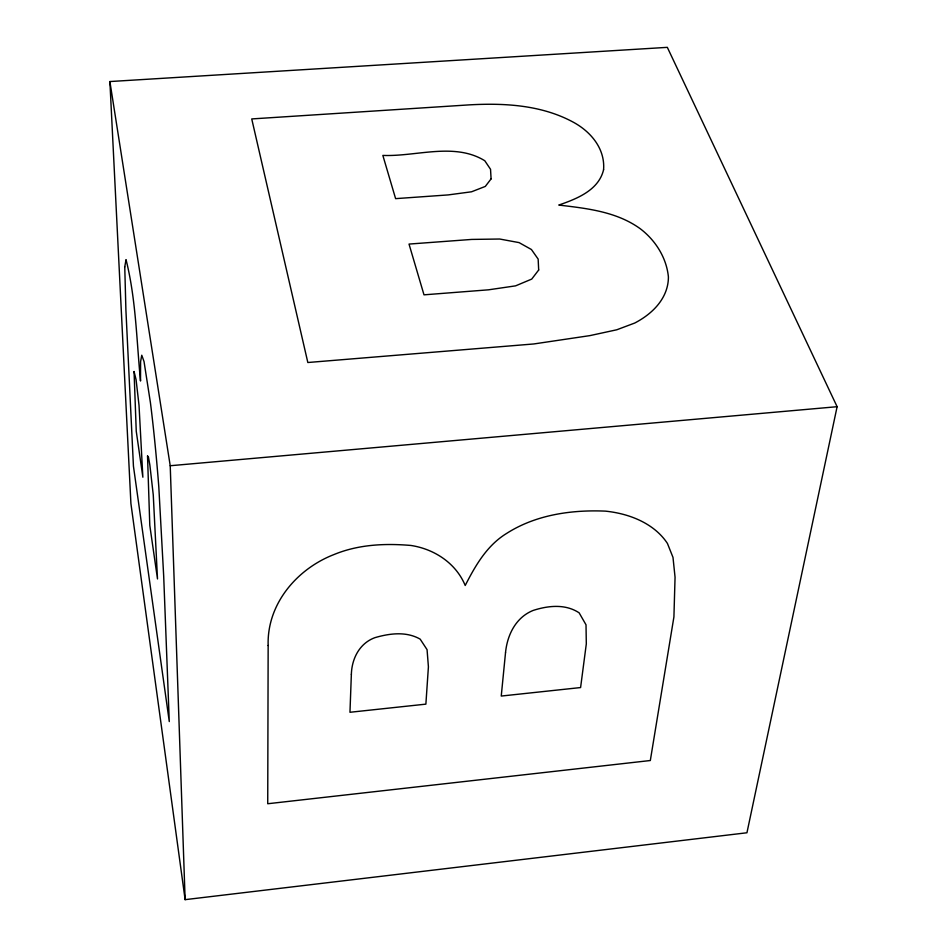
<?xml version="1.0" encoding="UTF-8"?>
<svg xmlns="http://www.w3.org/2000/svg" width="947" height="947" viewBox="0 0 947 947"><rect width="100%" height="100%" fill="white"/><g stroke="black" fill="none" stroke-linecap="round" stroke-linejoin="round"><path stroke-width="1.42" d="M837.112 406.701L746.946 832.768L185.127 899.65L130.911 503.52L109.888 81.549L667.327 47.35L837.112 406.701L170.223 465.735L109.888 81.549M170.223 465.735L185.127 899.65M124.755 266.9L125.904 309.989L133.432 466.125L169.276 721.567L163.689 576.072L158.8 486.805A106.407 5.611 84.9 0 0 150.431 402.712L144.027 361.541L141.766 355.22L140.594 361.636L140.511 381.014C136.569 340.6 135.989 299.051 126.022 259.62L124.755 266.9M268.155 645.487L267.729 803.743L650.317 760.524L673.921 616.888L675.057 577.244L672.997 557.404L667.446 543.471A111.403 75.488 -17.4 0 0 605.429 511.131C571.443 509.664 535.765 514.777 506.645 533.41C486.936 545.436 475.453 565.513 465.214 585.483C455.969 563.169 434.33 549.035 410.927 545.46C384.896 543.235 358.416 544.454 333.983 554.551C296.778 568.958 266.805 604.186 268.155 645.487M134.06 371.544L136.25 431.24L142.867 477.217L139.02 405.304L136.084 379.711L134.06 371.544M147.531 455.992L149.792 525.348L157.498 578.937L153.26 494.879L149.875 465.131L148.43 457.034L147.531 455.992M351.361 674.288L349.964 712.274L425.878 704.142L428.411 666.806L427.061 649.654L420.172 639.142C406.275 631.187 389.643 633.365 374.917 637.662C359.54 643.273 351.81 658.615 351.361 674.288M505.544 652.459L501.247 696.057L580.594 687.558L586.311 643.877L586.015 624.807L579.15 612.851C565.395 603.713 548.1 605.595 533.125 610.448C515.878 617.361 507.32 634.81 505.544 652.459M603.582 169.726C598.717 190.311 576.699 198.882 558.777 205.061C586.962 208.399 616.781 211.631 640.432 228.866C655.561 240.443 666.51 257.762 668.404 276.891A109.722 66.385 5.6 0 1 634.75 323.034L616.781 329.781L589.898 335.617L533.765 343.962L307.834 362.512L251.736 118.931L469.31 104.868C504.372 102.915 541.199 104.963 572.757 121.903C590.526 131.337 605.24 148.49 603.582 169.726M538.677 270.002L531.74 279.081L515.594 285.852L488.522 289.818L423.996 294.837L409.021 244.077L471.736 239.425L499.685 239.023L519.074 242.61L531.421 249.511L538.156 259.099L538.677 270.002M491.091 178.876L485.314 186.417L471.547 191.791L448.18 194.916L395.609 198.645L382.848 155.415C416.017 156.811 454.406 141.991 484.781 160.741L490.534 169.288L491.091 178.876"/></g></svg>
